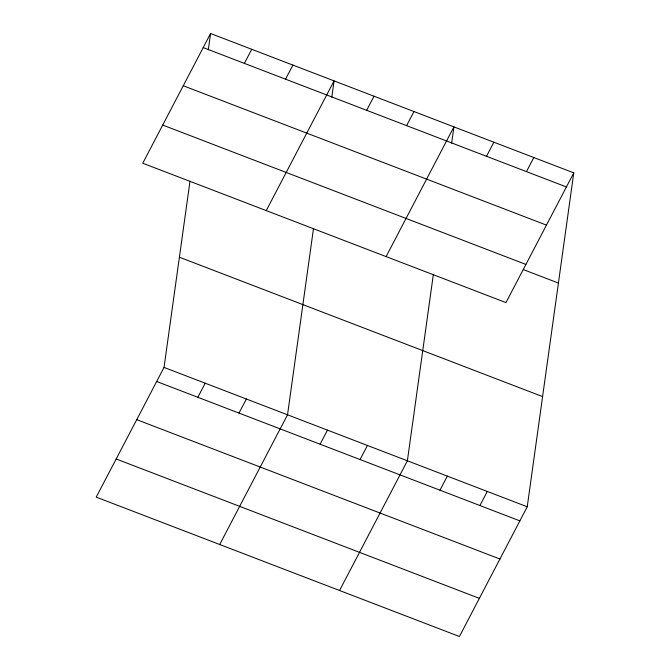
<?xml version="1.0" encoding="UTF-8"?>
<svg xmlns="http://www.w3.org/2000/svg" width="670" height="670" viewBox="0 0 670 670"><rect width="100%" height="100%" fill="white"/><g stroke="black" fill="none" stroke-linecap="round" stroke-linejoin="round"><path stroke-width="1" d="M573.771 172.868L505.959 302.589L142.76 163.22L210.581 33.5L573.771 172.868L527.24 506.78L459.419 636.5L96.229 497.132L164.041 367.411L189.995 181.193M208.303 49.823L210.581 33.5M313.485 228.579L287.531 414.797L219.71 544.517M331.792 97.209L334.062 80.886L266.25 210.606M433.339 274.574L407.385 460.784L339.564 590.505M451.647 143.204L453.917 126.873L386.104 256.602M244.374 63.382L251.744 49.295M285.537 79.177L292.907 65.091M197.843 397.293L205.204 383.207M366.649 110.299L374.019 96.212M239.006 413.089L246.367 399.002M406.606 125.633L413.968 111.547M320.118 444.21L327.479 430.123M486.504 156.294L493.874 142.208M360.066 459.545L367.436 445.458M526.461 171.629L533.822 157.542M439.972 490.206L447.334 476.119M479.921 505.532L487.291 491.445M203.219 47.587L566.41 186.955M183.262 85.743L546.46 225.112M162.709 125.064L525.908 264.432M523.337 269.6L558.42 283.058M179.401 257.221L542.591 396.59M164.041 367.411L527.24 506.78M156.68 381.498L519.87 520.866M136.73 419.654L499.921 559.023M116.178 458.975L479.368 598.344"/></g></svg>
